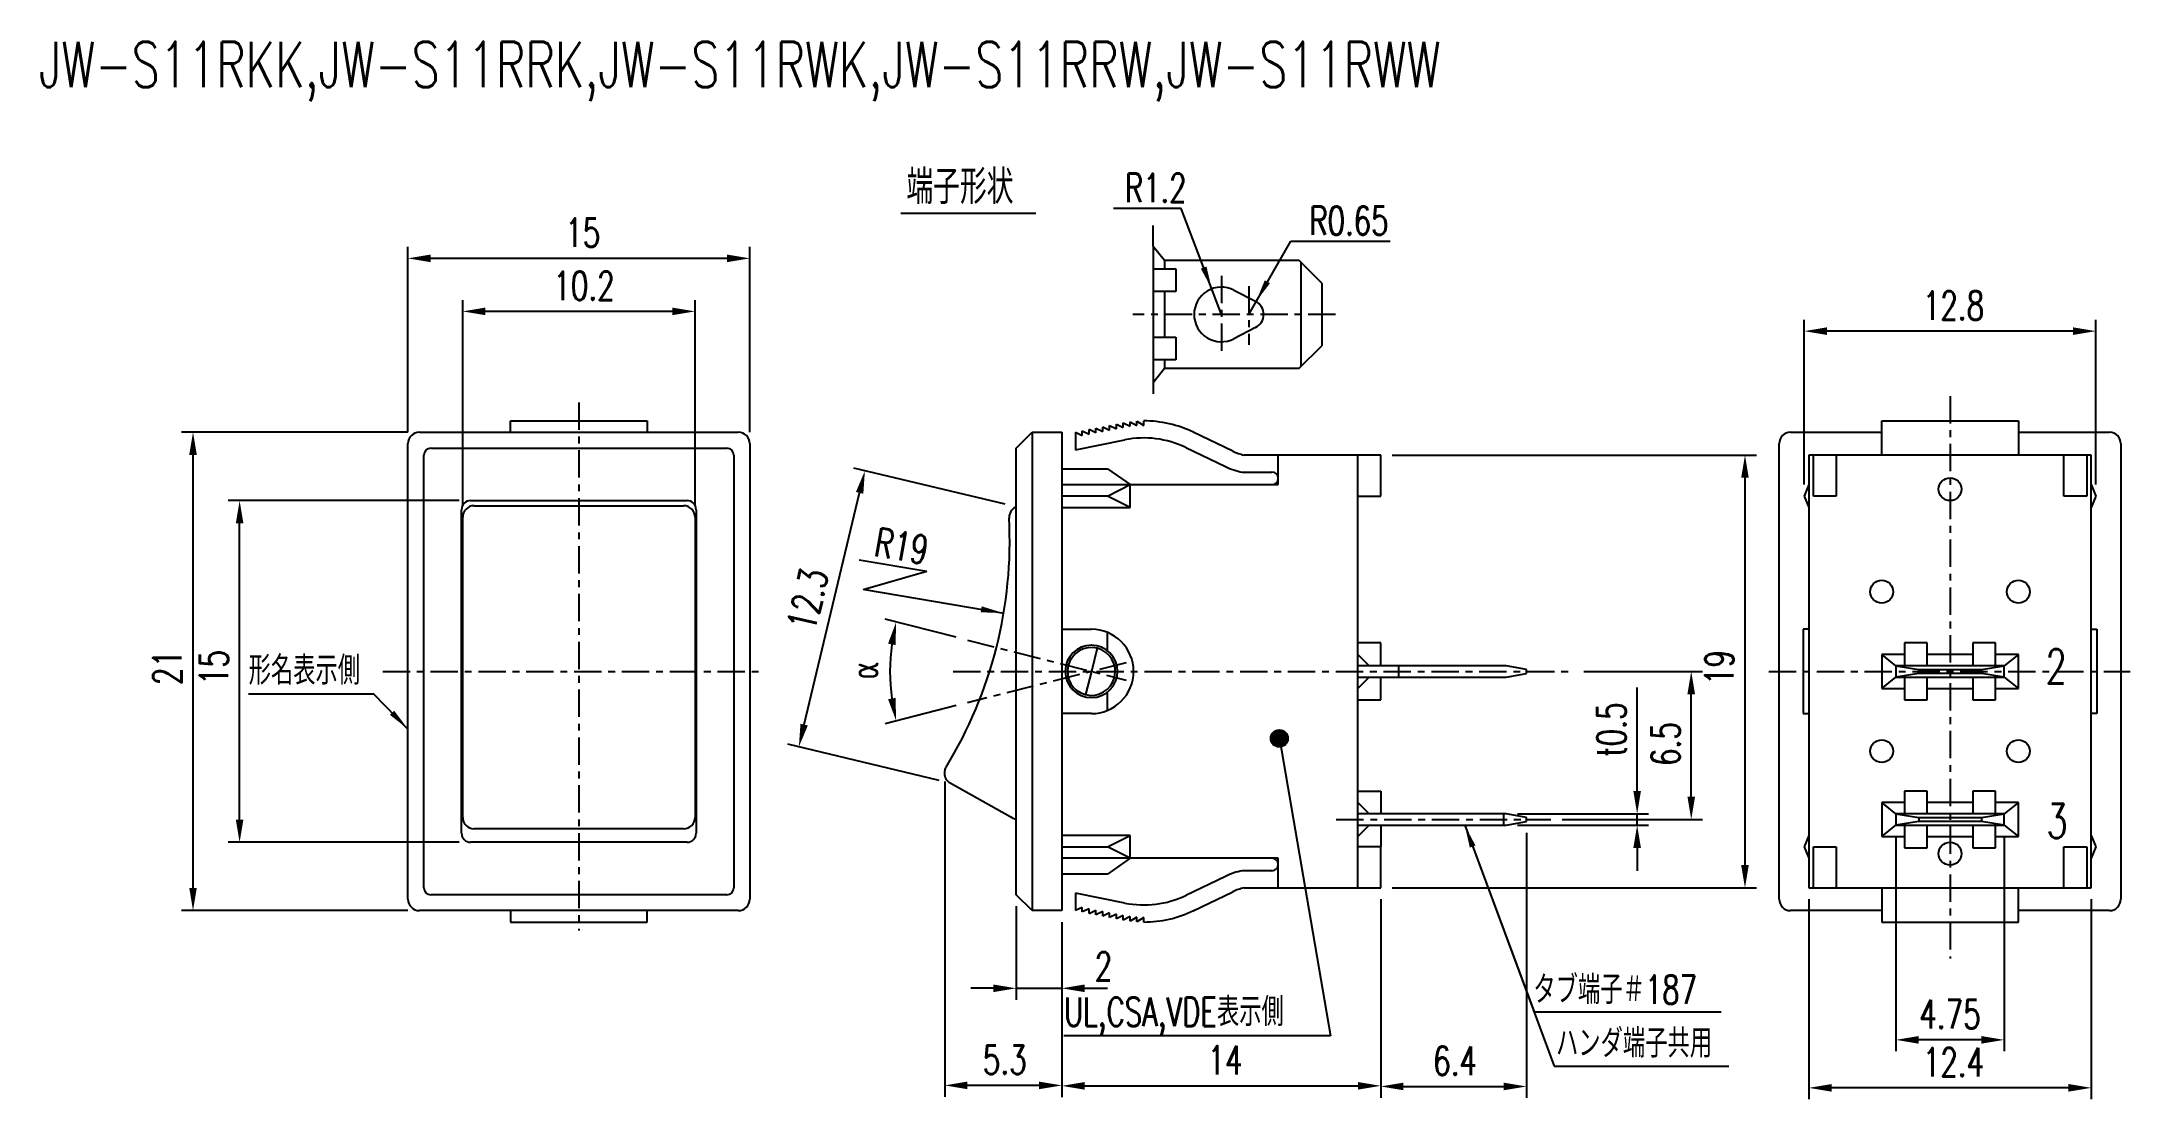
# Model space of a CAD drawing. Extents: x 5.1 to 96.8, y 48.6 to 95.
import ezdxf

# ---------------------------------------------------------------- set-up
doc = ezdxf.new("R2010")
doc.units = 0
doc.header["$LTSCALE"] = 0.2
doc.linetypes.add('CENTERX4', pattern=[10.5, 6, -1.5, 1.5, -1.5])
doc.layers.get('0').update_dxf_attribs({"linetype": 'CONTINUOUS'})
doc.layers.get('DEFPOINTS').update_dxf_attribs({"linetype": 'CONTINUOUS'})
for name, color, linetype in [('CENTER', 2, 'CENTERX4'), ('DIM', 4, 'CONTINUOUS'), ('FILE', 7, 'CONTINUOUS'), ('GAIKEI', 7, 'CONTINUOUS')]:
    doc.layers.add(name, color=color, linetype=linetype)
doc.styles.get("Standard").update_dxf_attribs({"font": 'txt.shx', "width": 0.72, "bigfont": 'extfont.shx'})
doc.dimstyles.get("Standard").update_dxf_attribs({"dimtxt": 1.25, "dimasz": 1, "dimexe": 0.5, "dimexo": 0.5, "dimgap": 0.5, "dimtad": 3, "dimcen": 0.09, "dimclrd": 256, "dimclre": 256, "dimazin": 3, "dimtfac": 0.8, "dimtmove": 0, "dimatfit": 3})

# ---------------------------------------------------------------- blocks, each defined once
blk = doc.blocks.new('*U20')
at = {"layer": 'DIM', "linetype": 'CONTINUOUS'}
for points in [[(59.077444, 64.417393, 0.001526), (59.187278, 64.152228, 0.001526), (59.187278, 64.682558, 0.001526)], [(59.187278, 64.682558, 0.001526), (59.452444, 64.042393, 0.001526), (59.452444, 64.792393, 0.001526)], [(59.452444, 64.042393, 0.001526), (59.187278, 64.682558, 0.001526), (59.187278, 64.152228, 0.001526)], [(59.452444, 64.792393, 0.001526), (59.717609, 64.152228, 0.001526), (59.717609, 64.682558, 0.001526)], [(59.717609, 64.152228, 0.001526), (59.452444, 64.792393, 0.001526), (59.452444, 64.042393, 0.001526)], [(59.827444, 64.417393, 0.001526), (59.717609, 64.682558, 0.001526), (59.717609, 64.152228, 0.001526)]]:
    blk.add_solid(points, dxfattribs=at)
blk = doc.blocks.new('*D2')
at = {"linetype": 'BYBLOCK'}
for p, q in [((-7.5, 10.5), (-17.437384, 10.5)), ((-16.937384, -9.5), (-16.937384, 9.5)), ((-7.5, -10.5), (-17.437384, -10.5))]:
    blk.add_line(p, q, dxfattribs=at)
for points in [[(-17.104051, 9.5), (-16.770717, 9.5), (-16.937384, 10.5)], [(-17.104051, -9.5), (-16.770717, -9.5), (-16.937384, -10.5)]]:
    blk.add_solid(points, dxfattribs=at)
at = {"layer": 'DEFPOINTS', "color": 0, "linetype": 'BYBLOCK'}
for p in [(-16.937384, 10.5), (-7, 10.5), (-7, -10.5)]:
    blk.add_point(p, dxfattribs=at)
at = {"color": 0, "linetype": 'BYBLOCK', "width": 0.72}
blk.add_text('21', height=1.25, rotation=90, dxfattribs=at).set_placement((-17.437384, -0.6))
blk = doc.blocks.new('*D3')
at = {"linetype": 'BYBLOCK'}
for p, q in [((57.820598, -7.25), (57.820598, -16.674039)), ((62.570598, -7.25), (62.570598, -16.674039)), ((61.570598, -16.174039), (58.820598, -16.174039))]:
    blk.add_line(p, q, dxfattribs=at)
for points in [[(58.820598, -16.007373), (58.820598, -16.340706), (57.820598, -16.174039)], [(61.570598, -16.007373), (61.570598, -16.340706), (62.570598, -16.174039)]]:
    blk.add_solid(points, dxfattribs=at)
at = {"layer": 'DEFPOINTS', "color": 0, "linetype": 'BYBLOCK'}
for p in [(57.820598, -6.75), (62.570598, -6.75), (57.820598, -16.174039)]:
    blk.add_point(p, dxfattribs=at)
at = {"color": 0, "linetype": 'BYBLOCK', "width": 0.72}
blk.add_text('4.75', height=1.25, dxfattribs=at).set_placement((58.845598, -15.674039))
blk = doc.blocks.new('*D4')
at = {"linetype": 'BYBLOCK'}
for p, q in [((-5.25, 7.5), (-15.392237, 7.5)), ((-14.892237, -6.5), (-14.892237, 6.5)), ((-5.25, -7.5), (-15.392237, -7.5))]:
    blk.add_line(p, q, dxfattribs=at)
for points in [[(-15.058904, 6.5), (-14.72557, 6.5), (-14.892237, 7.5)], [(-15.058904, -6.5), (-14.72557, -6.5), (-14.892237, -7.5)]]:
    blk.add_solid(points, dxfattribs=at)
at = {"layer": 'DEFPOINTS', "color": 0, "linetype": 'BYBLOCK'}
for p in [(-14.892237, 7.5), (-4.75, 7.5), (-4.75, -7.5)]:
    blk.add_point(p, dxfattribs=at)
at = {"color": 0, "linetype": 'BYBLOCK', "width": 0.72}
blk.add_text('15', height=1.25, rotation=90, dxfattribs=at).set_placement((-15.392237, -0.6))
blk = doc.blocks.new('*D5')
at = {"linetype": 'BYBLOCK'}
for p, q in [((47.902843, 57.056551), (47.902843, 52.94595)), ((49.902843, 56.356551), (49.902843, 52.94595)), ((46.902843, 53.44595), (45.902843, 53.44595)), ((47.902843, 53.44595), (49.902843, 53.44595)), ((47.902843, 53.44595), (49.902843, 53.44595)), ((50.902843, 53.44595), (51.902843, 53.44595))]:
    blk.add_line(p, q, dxfattribs=at)
for points in [[(46.902843, 53.612617), (46.902843, 53.279284), (47.902843, 53.44595)], [(50.902843, 53.612617), (50.902843, 53.279284), (49.902843, 53.44595)]]:
    blk.add_solid(points, dxfattribs=at)
at = {"layer": 'DEFPOINTS', "color": 0, "linetype": 'BYBLOCK'}
for p in [(47.902843, 57.556551), (49.902843, 56.856551), (49.902843, 53.44595)]:
    blk.add_point(p, dxfattribs=at)
at = {"color": 0, "linetype": 'BYBLOCK', "width": 0.72}
blk.add_text('2', height=1.25, dxfattribs=at).set_placement((51.351591, 53.785109))
blk = doc.blocks.new('*D6')
at = {"linetype": 'BYBLOCK'}
for p, q in [((35.202072, -10), (35.202072, -18.692819)), ((21.202072, -11), (21.202072, -18.692819)), ((22.202072, -18.192819), (34.202072, -18.192819))]:
    blk.add_line(p, q, dxfattribs=at)
for points in [[(22.202072, -18.026153), (22.202072, -18.359486), (21.202072, -18.192819)], [(34.202072, -18.026153), (34.202072, -18.359486), (35.202072, -18.192819)]]:
    blk.add_solid(points, dxfattribs=at)
at = {"layer": 'DEFPOINTS', "color": 0, "linetype": 'BYBLOCK'}
for p in [(35.202072, -9.5), (21.202072, -10.5), (35.202072, -18.192819)]:
    blk.add_point(p, dxfattribs=at)
at = {"color": 0, "linetype": 'BYBLOCK', "width": 0.72}
blk.add_text('14', height=1.25, dxfattribs=at).set_placement((27.602072, -17.692819))
blk = doc.blocks.new('*D7')
at = {"linetype": 'BYBLOCK'}
for p, q in [((35.702072, 9.5), (51.692861, 9.5)), ((51.192861, 8.5), (51.192861, -8.5)), ((35.702072, -9.5), (51.692861, -9.5))]:
    blk.add_line(p, q, dxfattribs=at)
for points in [[(51.026194, 8.5), (51.359528, 8.5), (51.192861, 9.5)], [(51.026194, -8.5), (51.359528, -8.5), (51.192861, -9.5)]]:
    blk.add_solid(points, dxfattribs=at)
at = {"layer": 'DEFPOINTS', "color": 0, "linetype": 'BYBLOCK'}
for p in [(35.202072, 9.5), (35.202072, -9.5), (51.192861, -9.5)]:
    blk.add_point(p, dxfattribs=at)
at = {"color": 0, "linetype": 'BYBLOCK', "width": 0.72}
blk.add_text('19', height=1.25, rotation=90, dxfattribs=at).set_placement((50.692861, -0.6))
blk = doc.blocks.new('*D8')
at = {"linetype": 'BYBLOCK'}
for p, q in [((72.824503, 67.356551), (78.034217, 67.356551)), ((77.534217, 61.856551), (77.534217, 66.356551)), ((71.869355, 60.856551), (78.034217, 60.856551))]:
    blk.add_line(p, q, dxfattribs=at)
for points in [[(77.36755, 66.356551), (77.700883, 66.356551), (77.534217, 67.356551)], [(77.36755, 61.856551), (77.700883, 61.856551), (77.534217, 60.856551)]]:
    blk.add_solid(points, dxfattribs=at)
at = {"layer": 'DEFPOINTS', "color": 0, "linetype": 'BYBLOCK'}
for p in [(72.324503, 67.356551), (77.534217, 67.356551), (71.369355, 60.856551)]:
    blk.add_point(p, dxfattribs=at)
at = {"color": 0, "linetype": 'BYBLOCK', "width": 0.72}
blk.add_text('6.5', height=1.25, rotation=90, dxfattribs=at).set_placement((77.034217, 63.206551))
blk = doc.blocks.new('*D9')
at = {"linetype": 'BYBLOCK'}
for p, q in [((53.795598, 8.2), (53.795598, 15.439453)), ((65.595598, 14.939453), (54.795598, 14.939453)), ((66.595598, 8.2), (66.595598, 15.439453))]:
    blk.add_line(p, q, dxfattribs=at)
for points in [[(54.795598, 15.10612), (54.795598, 14.772787), (53.795598, 14.939453)], [(65.595598, 15.10612), (65.595598, 14.772787), (66.595598, 14.939453)]]:
    blk.add_solid(points, dxfattribs=at)
at = {"layer": 'DEFPOINTS', "color": 0, "linetype": 'BYBLOCK'}
for p in [(53.795598, 14.939453), (53.795598, 7.7), (66.595598, 7.7)]:
    blk.add_point(p, dxfattribs=at)
at = {"color": 0, "linetype": 'BYBLOCK', "width": 0.72}
blk.add_text('12.8', height=1.25, dxfattribs=at).set_placement((58.995598, 15.439453))
blk = doc.blocks.new('*D10')
at = {"linetype": 'BYBLOCK'}
for p, q in [((53.995598, -10), (53.995598, -18.780498)), ((66.395598, -10), (66.395598, -18.780498)), ((65.395598, -18.280498), (54.995598, -18.280498))]:
    blk.add_line(p, q, dxfattribs=at)
for points in [[(54.995598, -18.113831), (54.995598, -18.447165), (53.995598, -18.280498)], [(65.395598, -18.113831), (65.395598, -18.447165), (66.395598, -18.280498)]]:
    blk.add_solid(points, dxfattribs=at)
at = {"layer": 'DEFPOINTS', "color": 0, "linetype": 'BYBLOCK'}
for p in [(53.995598, -9.5), (66.395598, -9.5), (53.995598, -18.280498)]:
    blk.add_point(p, dxfattribs=at)
at = {"color": 0, "linetype": 'BYBLOCK', "width": 0.72}
blk.add_text('12.4', height=1.25, dxfattribs=at).set_placement((58.995598, -17.780498))
blk = doc.blocks.new('*D11')
at = {"linetype": 'BYBLOCK'}
for p, q in [((75.159177, 62.106551), (75.159177, 66.656551)), ((69.902843, 61.106551), (75.659177, 61.106551)), ((69.902843, 60.606551), (75.659177, 60.606551)), ((75.159177, 60.606551), (75.159177, 61.106551)), ((75.159177, 59.606551), (75.159177, 58.606551))]:
    blk.add_line(p, q, dxfattribs=at)
for points in [[(74.99251, 62.106551), (75.325843, 62.106551), (75.159177, 61.106551)], [(74.99251, 59.606551), (75.325843, 59.606551), (75.159177, 60.606551)]]:
    blk.add_solid(points, dxfattribs=at)
at = {"layer": 'DEFPOINTS', "color": 0, "linetype": 'BYBLOCK'}
for p in [(69.402843, 61.106551), (69.402843, 60.606551), (75.159177, 61.106551)]:
    blk.add_point(p, dxfattribs=at)
at = {"color": 0, "linetype": 'BYBLOCK', "width": 0.72}
blk.add_text('t0.5', height=1.25, rotation=90, dxfattribs=at).set_placement((74.659177, 63.606551))
blk = doc.blocks.new('*D12')
at = {"linetype": 'BYBLOCK'}
for p, q in [((-5.1, 7.275301), (-5.1, 16.305928)), ((4.1, 15.805928), (-4.1, 15.805928)), ((5.1, 7.275301), (5.1, 16.305928))]:
    blk.add_line(p, q, dxfattribs=at)
for points in [[(-4.1, 15.972595), (-4.1, 15.639261), (-5.1, 15.805928)], [(4.1, 15.972595), (4.1, 15.639261), (5.1, 15.805928)]]:
    blk.add_solid(points, dxfattribs=at)
at = {"layer": 'DEFPOINTS', "color": 0, "linetype": 'BYBLOCK'}
for p in [(-5.1, 15.805928), (-5.1, 6.775301), (5.1, 6.775301)]:
    blk.add_point(p, dxfattribs=at)
at = {"color": 0, "linetype": 'BYBLOCK', "width": 0.72}
blk.add_text('10.2', height=1.25, dxfattribs=at).set_placement((-1.125, 16.305928))
blk = doc.blocks.new('*D13')
at = {"linetype": 'BYBLOCK'}
for p, q in [((47.416565, 74.694988), (40.773099, 76.284376)), ((38.592573, 65.021097), (41.026701, 75.195484)), ((44.517088, 62.575492), (37.873621, 64.16488))]:
    blk.add_line(p, q, dxfattribs=at)
for points in [[(40.864609, 75.234263), (41.188794, 75.156705), (41.259376, 76.168039)], [(38.43048, 65.059876), (38.754665, 64.982318), (38.359898, 64.048543)]]:
    blk.add_solid(points, dxfattribs=at)
at = {"layer": 'DEFPOINTS', "color": 0, "linetype": 'BYBLOCK'}
for p in [(41.259376, 76.168039), (47.902843, 74.57865), (45.003365, 62.459155)]:
    blk.add_point(p, dxfattribs=at)
at = {"color": 0, "linetype": 'BYBLOCK', "width": 0.72}
blk.add_text('12.3', height=1.25, rotation=76.545405, dxfattribs=at).set_placement((39.04415, 69.057562))
blk = doc.blocks.new('*D14')
at = {"linetype": 'BYBLOCK'}
for p, q in [((44.762661, 62.518307), (44.762661, 48.683494)), ((49.902843, 56.356551), (49.902843, 48.683494)), ((48.902843, 49.183494), (45.762661, 49.183494))]:
    blk.add_line(p, q, dxfattribs=at)
for points in [[(45.762661, 49.350161), (45.762661, 49.016827), (44.762661, 49.183494)], [(48.902843, 49.350161), (48.902843, 49.016827), (49.902843, 49.183494)]]:
    blk.add_solid(points, dxfattribs=at)
at = {"layer": 'DEFPOINTS', "color": 0, "linetype": 'BYBLOCK'}
for p in [(44.762661, 63.018307), (49.902843, 56.856551), (44.762661, 49.183494)]:
    blk.add_point(p, dxfattribs=at)
at = {"color": 0, "linetype": 'BYBLOCK', "width": 0.72}
blk.add_text('5.3', height=1.25, dxfattribs=at).set_placement((46.432752, 49.683494))
blk = doc.blocks.new('*D15')
at = {"linetype": 'BYBLOCK'}
for p, q in [((41.602072, -7.091306), (41.602072, -18.719929)), ((35.202072, -10), (35.202072, -18.719929)), ((36.202072, -18.219929), (40.602072, -18.219929))]:
    blk.add_line(p, q, dxfattribs=at)
for points in [[(36.202072, -18.053262), (36.202072, -18.386596), (35.202072, -18.219929)], [(40.602072, -18.053262), (40.602072, -18.386596), (41.602072, -18.219929)]]:
    blk.add_solid(points, dxfattribs=at)
at = {"layer": 'DEFPOINTS', "color": 0, "linetype": 'BYBLOCK'}
for p in [(41.602072, -6.591306), (35.202072, -9.5), (41.602072, -18.219929)]:
    blk.add_point(p, dxfattribs=at)
at = {"color": 0, "linetype": 'BYBLOCK', "width": 0.72}
blk.add_text('6.4', height=1.25, dxfattribs=at).set_placement((37.502072, -17.719929))
blk = doc.blocks.new('*D16')
at = {"linetype": 'BYBLOCK'}
for p, q in [((-7.5, 10.5), (-7.5, 18.634751)), ((7.5, 10.5), (7.5, 18.634751)), ((6.5, 18.134751), (-6.5, 18.134751))]:
    blk.add_line(p, q, dxfattribs=at)
for points in [[(-6.5, 18.301418), (-6.5, 17.968084), (-7.5, 18.134751)], [(6.5, 18.301418), (6.5, 17.968084), (7.5, 18.134751)]]:
    blk.add_solid(points, dxfattribs=at)
at = {"layer": 'DEFPOINTS', "color": 0, "linetype": 'BYBLOCK'}
for p in [(-7.5, 18.134751), (-7.5, 10), (7.5, 10)]:
    blk.add_point(p, dxfattribs=at)
at = {"color": 0, "linetype": 'BYBLOCK', "width": 0.72}
blk.add_text('15', height=1.25, dxfattribs=at).set_placement((-0.6, 18.634751))

msp = doc.modelspace()

# ---------------------------------------------------------------- linework, layer by layer
at = {"layer": 'CENTER'}
for p, q in [((56.910625, 84.726838, 0.001526), (56.910625, 81.306797, 0.001526)), ((58.110625, 84.276462, 0.001526), (58.110625, 81.700876, 0.001526)), ((61.923693, 83.030536, 0.001526), (53.014697, 83.030536, 0.001526)), ((28.700771, 79.163548, 0.001526), (28.700771, 55.989782, 0.001526)), ((88.896369, 79.446964, 0.001526), (88.896369, 54.750554, 0.001526)), ((45.756967, 68.735488, 0.001526), (52.721028, 66.972135, 0.001526)), ((20.093279, 67.356551, 0.001526), (36.860646, 67.356551, 0.001526)), ((45.129397, 67.356551, 0.001526), (72.324503, 67.356551, 0.001526)), ((52.721028, 67.740967, 0.001526), (45.756967, 65.977614, 0.001526)), ((80.947824, 67.356551, 0.001526), (96.806369, 67.356551, 0.001526)), ((61.950837, 60.856551, 0.001526), (71.369355, 60.856551, 0.001526))]:
    msp.add_line(p, q, dxfattribs=at)
at = {"layer": 'DIM', "linetype": 'CONTINUOUS'}
for p, q in [((42.83215, 87.481758, 0.001526), (48.761191, 87.481758, 0.001526)), ((55.146638, 87.679458, 0.001526), (52.166409, 87.679458, 0.001526)), ((56.910625, 83.030536, 0.001526), (55.146638, 87.679458, 0.001526)), ((58.110625, 83.030536, 0.001526), (59.956869, 86.242165, 0.001526)), ((59.956869, 86.242165, 0.001526), (64.318871, 86.242165, 0.001526)), ((41.005742, 72.253971, 0.001526), (43.971765, 71.753778, 0.001526)), ((41.188151, 70.955559, 0.001526), (43.971765, 71.753778, 0.001526)), ((41.234708, 70.9488, 0.001526), (47.35139, 69.917806, 0.001526)), ((19.700771, 66.356551, 0.001526), (14.204479, 66.356551, 0.001526)), ((21.200771, 64.826907, 0.001526), (19.700771, 66.356551, 0.001526)), ((59.452444, 64.417393, 0.001526), (61.700771, 51.356551, 0.001526)), ((67.590737, 60.606551, 0.001526), (71.523173, 50.03347, 0.001526)), ((67.590737, 60.606551, 0.001526), (70.638189, 52.412913, 0.001526)), ((70.638189, 52.412913, 0.001526), (78.849604, 52.412913, 0.001526)), ((61.700771, 51.356551, 0.001526), (49.997154, 51.356551, 0.001526)), ((71.523173, 50.03347, 0.001526), (79.189045, 50.03347, 0.001526))]:
    msp.add_line(p, q, dxfattribs=at)
at = {"layer": 'DIM'}
for p, q in [((45.272264, 68.858219, 0.001526), (42.145446, 69.649953, 0.001526)), ((45.272264, 65.854884, 0.001526), (42.145446, 65.063149, 0.001526))]:
    msp.add_line(p, q, dxfattribs=at)
msp.add_circle((59.452444, 64.417393, 0.001526), 0.375, dxfattribs=at)
msp.add_arc((51.202843, 67.356551, 0.001526), 8.84324, 172.27342, 187.72658, dxfattribs=at)
for points in [[(56.007063, 85.040737, 0.001526), (56.253242, 85.134147, 0.001526), (56.484912, 84.152485, 0.001526)], [(58.813278, 84.52871, 0.001526), (59.041365, 84.397592, 0.001526), (58.429349, 83.596905, 0.001526)], [(46.343418, 69.954194, 0.001526), (46.387181, 70.213837, 0.001526), (47.35139, 69.917806, 0.001526)], [(42.276269, 68.577198, 0.001526), (42.603513, 68.513779, 0.001526), (42.630149, 69.527223, 0.001526)], [(42.603513, 66.199324, 0.001526), (42.276269, 66.135904, 0.001526), (42.630149, 65.18588, 0.001526)], [(20.406618, 65.448722, 0.001526), (20.594615, 65.633076, 0.001526), (21.200771, 64.826907, 0.001526)], [(68.06273, 59.715173, 0.001526), (67.815942, 59.623385, 0.001526), (67.590737, 60.606551, 0.001526)], [(68.06273, 59.715173, 0.001526), (67.815942, 59.623385, 0.001526), (67.590737, 60.606551, 0.001526)]]:
    msp.add_solid(points, dxfattribs=at)
at = {"layer": 'GAIKEI', "linetype": 'CONTINUOUS'}
for p, q in [((53.910625, 86.030536, 0.001526), (53.910625, 86.932345, 0.001526)), ((53.910625, 86.030536, 0.001526), (53.910625, 80.030536, 0.001526)), ((53.910625, 86.030536, 0.001526), (54.410625, 85.405536, 0.001526)), ((54.410625, 85.405536, 0.001526), (54.410625, 85.030536, 0.001526)), ((54.410625, 85.405536, 0.001526), (60.310625, 85.405536, 0.001526)), ((61.310625, 84.405536, 0.001526), (60.310625, 85.405536, 0.001526)), ((60.410625, 83.030536, 0.001526), (60.410625, 85.305536, 0.001526)), ((53.910625, 85.030536, 0.001526), (54.910625, 85.030536, 0.001526)), ((54.910625, 85.030536, 0.001526), (54.910625, 84.030536, 0.001526)), ((61.310625, 84.405536, 0.001526), (61.310625, 83.030536, 0.001526)), ((54.910625, 84.030536, 0.001526), (53.910625, 84.030536, 0.001526)), ((54.410625, 84.030536, 0.001526), (54.410625, 82.030536, 0.001526)), ((57.460625, 84.097073, 0.001526), (58.408541, 83.608243, 0.001526)), ((60.410625, 80.755536, 0.001526), (60.410625, 83.030536, 0.001526)), ((61.310625, 83.030536, 0.001526), (61.310625, 81.655536, 0.001526)), ((53.910625, 82.030536, 0.001526), (54.910625, 82.030536, 0.001526)), ((54.910625, 82.030536, 0.001526), (54.910625, 81.030536, 0.001526)), ((58.408541, 82.452829, 0.001526), (57.460625, 81.964, 0.001526)), ((60.310625, 80.655536, 0.001526), (61.310625, 81.655536, 0.001526)), ((54.910625, 81.030536, 0.001526), (53.910625, 81.030536, 0.001526)), ((54.410625, 81.030536, 0.001526), (54.410625, 80.655536, 0.001526)), ((54.410625, 80.655536, 0.001526), (53.910625, 80.030536, 0.001526)), ((53.910625, 80.030536, 0.001526), (53.910625, 79.547007, 0.001526)), ((60.310625, 80.655536, 0.001526), (54.410625, 80.655536, 0.001526)), ((25.700771, 78.356551, 0.001526), (31.700771, 78.356551, 0.001526)), ((25.700771, 77.856551, 0.001526), (25.700771, 78.356551, 0.001526)), ((31.700771, 78.356551, 0.001526), (31.700771, 77.856551, 0.001526)), ((51.102843, 77.772318, 0.001526), (51.102843, 77.97626, 0.001526)), ((51.402843, 77.832173, 0.001526), (51.102843, 77.97626, 0.001526)), ((51.402843, 77.832173, 0.001526), (51.402843, 78.036115, 0.001526)), ((51.402843, 78.036115, 0.001526), (51.702843, 77.892027, 0.001526)), ((51.702843, 77.892027, 0.001526), (51.702843, 78.095969, 0.001526)), ((51.702843, 78.095969, 0.001526), (52.002843, 77.951882, 0.001526)), ((52.002843, 77.951882, 0.001526), (52.002843, 78.155823, 0.001526)), ((52.002843, 78.155823, 0.001526), (52.302843, 78.011736, 0.001526)), ((52.302843, 78.011736, 0.001526), (52.302843, 78.215678, 0.001526)), ((52.302843, 78.215678, 0.001526), (52.602843, 78.071421, 0.001526)), ((52.602843, 78.071421, 0.001526), (52.602843, 78.274884, 0.001526)), ((52.602843, 78.274884, 0.001526), (52.902843, 78.118904, 0.001526)), ((52.902843, 78.118904, 0.001526), (52.902843, 78.320421, 0.001526)), ((52.902843, 78.320421, 0.001526), (53.202843, 78.147167, 0.001526)), ((53.202843, 78.147167, 0.001526), (53.202843, 78.347543, 0.001526)), ((53.202843, 78.347543, 0.001526), (53.502843, 78.156551, 0.001526)), ((53.502843, 78.156551, 0.001526), (53.502843, 78.356551, 0.001526)), ((85.896369, 78.356551, 0.001526), (91.896369, 78.356551, 0.001526)), ((85.896369, 76.856551, 0.001526), (85.896369, 78.356551, 0.001526)), ((91.896369, 78.356551, 0.001526), (91.896369, 76.856551, 0.001526)), ((21.200771, 67.356551, 0.001526), (21.200771, 77.356551, 0.001526)), ((21.700771, 77.856551, 0.001526), (28.700771, 77.856551, 0.001526)), ((22.200771, 77.156551, 0.001526), (28.700771, 77.156551, 0.001526)), ((28.700771, 77.856551, 0.001526), (35.700771, 77.856551, 0.001526)), ((28.700771, 77.156551, 0.001526), (35.200771, 77.156551, 0.001526)), ((36.200771, 77.356551, 0.001526), (36.200771, 67.356551, 0.001526)), ((47.902843, 77.156551, 0.001526), (48.602843, 77.856551, 0.001526)), ((47.902843, 67.356551, 0.001526), (47.902843, 77.156551, 0.001526)), ((48.602843, 77.856551, 0.001526), (49.902843, 77.856551, 0.001526)), ((48.602843, 77.856551, 0.001526), (48.602843, 56.856551, 0.001526)), ((49.902843, 77.856551, 0.001526), (49.902843, 75.556551, 0.001526)), ((50.502843, 77.856551, 0.001526), (50.502843, 77.09177, 0.001526)), ((50.502843, 77.856551, 0.001526), (50.802843, 77.712464, 0.001526)), ((50.502843, 77.09177, 0.001526), (52.671294, 77.524408, 0.001526)), ((50.802843, 77.712464, 0.001526), (50.802843, 77.916406, 0.001526)), ((50.802843, 77.916406, 0.001526), (51.102843, 77.772318, 0.001526)), ((55.342689, 77.187669, 0.001526), (57.082482, 76.352155, 0.001526)), ((57.407161, 77.028235, 0.001526), (55.667368, 77.863749, 0.001526)), ((81.396369, 57.356551, 0.001526), (81.396369, 77.356551, 0.001526)), ((81.896369, 77.856551, 0.001526), (85.896369, 77.856551, 0.001526)), ((91.896369, 77.856551, 0.001526), (95.896369, 77.856551, 0.001526)), ((96.396369, 77.356551, 0.001526), (96.396369, 57.356551, 0.001526)), ((21.900771, 67.356551, 0.001526), (21.900771, 76.856551, 0.001526)), ((35.500771, 76.856551, 0.001526), (35.500771, 67.356551, 0.001526)), ((49.902843, 76.256551, 0.001526), (51.902843, 76.256551, 0.001526)), ((51.902843, 76.256551, 0.001526), (52.902843, 75.556551, 0.001526)), ((57.826207, 76.106551, 0.001526), (59.127843, 76.106551, 0.001526)), ((59.402843, 76.856551, 0.001526), (57.902843, 76.856551, 0.001526)), ((62.902843, 76.856551, 0.001526), (59.402843, 76.856551, 0.001526)), ((59.402843, 75.556551, 0.001526), (59.402843, 76.856551, 0.001526)), ((62.902843, 67.356551, 0.001526), (62.902843, 76.856551, 0.001526)), ((63.902843, 76.856551, 0.001526), (62.902843, 76.856551, 0.001526)), ((63.902843, 75.056551, 0.001526), (63.902843, 76.856551, 0.001526)), ((88.896369, 76.856551, 0.001526), (82.696369, 76.856551, 0.001526)), ((82.696369, 76.856551, 0.001526), (82.696369, 57.856551, 0.001526)), ((82.896369, 75.056551, 0.001526), (82.896369, 76.856551, 0.001526)), ((83.896369, 76.856551, 0.001526), (83.896369, 75.056551, 0.001526)), ((95.096369, 76.856551, 0.001526), (88.896369, 76.856551, 0.001526)), ((93.896369, 75.056551, 0.001526), (93.896369, 76.856551, 0.001526)), ((94.896369, 76.856551, 0.001526), (94.896369, 75.056551, 0.001526)), ((95.096369, 57.856551, 0.001526), (95.096369, 76.856551, 0.001526)), ((49.902843, 75.556551, 0.001526), (59.127843, 75.556551, 0.001526)), ((49.902843, 75.556551, 0.001526), (49.902843, 67.356551, 0.001526)), ((51.902843, 75.056551, 0.001526), (52.902843, 75.556551, 0.001526)), ((52.902843, 74.556551, 0.001526), (52.902843, 75.556551, 0.001526)), ((59.127843, 75.556551, 0.001526), (59.402843, 75.556551, 0.001526)), ((82.696369, 75.556551, 0.001526), (82.496369, 75.056551, 0.001526)), ((95.096369, 75.556551, 0.001526), (95.296369, 75.056551, 0.001526)), ((23.550771, 67.356551, 0.001526), (23.550771, 74.456551, 0.001526)), ((23.950771, 74.856551, 0.001526), (28.700771, 74.856551, 0.001526)), ((24.100771, 74.631852, 0.001526), (28.700771, 74.631852, 0.001526)), ((28.700771, 74.856551, 0.001526), (33.450771, 74.856551, 0.001526)), ((28.700771, 74.631852, 0.001526), (33.300771, 74.631852, 0.001526)), ((33.850771, 74.456551, 0.001526), (33.850771, 67.356551, 0.001526)), ((51.902843, 75.056551, 0.001526), (49.902843, 75.056551, 0.001526)), ((49.902843, 74.556551, 0.001526), (52.902843, 74.556551, 0.001526)), ((52.902843, 74.556551, 0.001526), (51.902843, 75.056551, 0.001526)), ((62.902843, 75.056551, 0.001526), (63.902843, 75.056551, 0.001526)), ((82.496369, 75.056551, 0.001526), (82.696369, 74.556551, 0.001526)), ((83.896369, 75.056551, 0.001526), (82.896369, 75.056551, 0.001526)), ((94.896369, 75.056551, 0.001526), (93.896369, 75.056551, 0.001526)), ((95.296369, 75.056551, 0.001526), (95.096369, 74.556551, 0.001526)), ((23.600771, 67.356551, 0.001526), (23.600771, 74.131852, 0.001526)), ((33.800771, 74.131852, 0.001526), (33.800771, 67.356551, 0.001526)), ((49.902843, 69.206551, 0.001526), (51.202843, 69.206551, 0.001526)), ((51.902843, 68.268966, 0.001526), (51.902843, 69.069006, 0.001526)), ((82.446369, 69.206551, 0.001526), (82.446369, 65.506551, 0.001526)), ((82.696369, 69.206551, 0.001526), (82.446369, 69.206551, 0.001526)), ((95.096369, 69.206551, 0.001526), (95.346369, 69.206551, 0.001526)), ((95.346369, 69.206551, 0.001526), (95.346369, 65.506551, 0.001526)), ((51.460577, 68.374428, 0.001526), (51.202843, 67.356551, 0.001526)), ((63.902843, 68.606551, 0.001526), (62.902843, 68.606551, 0.001526)), ((62.902843, 68.106551, 0.001526), (63.402843, 67.606551, 0.001526)), ((63.902843, 67.606551, 0.001526), (63.902843, 68.606551, 0.001526)), ((85.896369, 68.106551, 0.001526), (85.896369, 67.356551, 0.001526)), ((86.896369, 68.106551, 0.001526), (85.896369, 68.106551, 0.001526)), ((86.521369, 67.606551, 0.001526), (85.896369, 68.106551, 0.001526)), ((86.896369, 68.606551, 0.001526), (86.896369, 67.606551, 0.001526)), ((87.896369, 68.606551, 0.001526), (86.896369, 68.606551, 0.001526)), ((87.896369, 67.606551, 0.001526), (87.896369, 68.606551, 0.001526)), ((88.896369, 68.106551, 0.001526), (87.896369, 68.106551, 0.001526)), ((89.896369, 68.106551, 0.001526), (88.896369, 68.106551, 0.001526)), ((90.896369, 68.606551, 0.001526), (89.896369, 68.606551, 0.001526)), ((89.896369, 68.606551, 0.001526), (89.896369, 67.606551, 0.001526)), ((90.896369, 67.606551, 0.001526), (90.896369, 68.606551, 0.001526)), ((91.896369, 68.106551, 0.001526), (90.896369, 68.106551, 0.001526)), ((91.896369, 68.106551, 0.001526), (91.271369, 67.606551, 0.001526)), ((91.896369, 67.356551, 0.001526), (91.896369, 68.106551, 0.001526)), ((21.200771, 57.356551, 0.001526), (21.200771, 67.356551, 0.001526)), ((21.900771, 57.856551, 0.001526), (21.900771, 67.356551, 0.001526)), ((23.550771, 60.256551, 0.001526), (23.550771, 67.356551, 0.001526)), ((23.600771, 60.951105, 0.001526), (23.600771, 67.356551, 0.001526)), ((33.800771, 67.356551, 0.001526), (33.800771, 60.951105, 0.001526)), ((33.850771, 67.356551, 0.001526), (33.850771, 60.256551, 0.001526)), ((35.500771, 67.356551, 0.001526), (35.500771, 57.856551, 0.001526)), ((36.200771, 67.356551, 0.001526), (36.200771, 57.356551, 0.001526)), ((47.902843, 57.556551, 0.001526), (47.902843, 67.356551, 0.001526)), ((49.902843, 67.356551, 0.001526), (49.902843, 59.156551, 0.001526)), ((51.202843, 67.356551, 0.001526), (50.945108, 66.338675, 0.001526)), ((69.402843, 67.606551, 0.001526), (62.902843, 67.606551, 0.001526)), ((62.902843, 57.856551, 0.001526), (62.902843, 67.356551, 0.001526)), ((63.402843, 67.106551, 0.001526), (62.902843, 66.606551, 0.001526)), ((62.902843, 67.106551, 0.001526), (69.402843, 67.106551, 0.001526)), ((63.902843, 66.106551, 0.001526), (63.902843, 67.106551, 0.001526)), ((64.702843, 67.106551, 0.001526), (64.702843, 67.606551, 0.001526)), ((70.302843, 67.447857, 0.001526), (69.402843, 67.606551, 0.001526)), ((69.402843, 67.106551, 0.001526), (70.302843, 67.265246, 0.001526)), ((70.302843, 67.265246, 0.001526), (70.302843, 67.447857, 0.001526)), ((85.896369, 67.356551, 0.001526), (85.896369, 66.606551, 0.001526)), ((85.896369, 66.606551, 0.001526), (86.521369, 67.106551, 0.001526)), ((86.521369, 67.606551, 0.001526), (87.521369, 67.447857, 0.001526)), ((86.521369, 67.606551, 0.001526), (86.521369, 67.356551, 0.001526)), ((88.896369, 67.606551, 0.001526), (86.521369, 67.606551, 0.001526)), ((86.521369, 67.356551, 0.001526), (86.521369, 67.106551, 0.001526)), ((87.521369, 67.265246, 0.001526), (86.521369, 67.106551, 0.001526)), ((86.521369, 67.106551, 0.001526), (88.896369, 67.106551, 0.001526)), ((86.896369, 67.106551, 0.001526), (86.896369, 66.106551, 0.001526)), ((87.521369, 67.447857, 0.001526), (87.521369, 67.265246, 0.001526)), ((87.521369, 67.447857, 0.001526), (90.271369, 67.447857, 0.001526)), ((90.271369, 67.265246, 0.001526), (87.521369, 67.265246, 0.001526)), ((87.896369, 66.106551, 0.001526), (87.896369, 67.106551, 0.001526)), ((91.271369, 67.606551, 0.001526), (88.896369, 67.606551, 0.001526)), ((88.896369, 67.106551, 0.001526), (91.271369, 67.106551, 0.001526)), ((89.896369, 67.106551, 0.001526), (89.896369, 66.106551, 0.001526)), ((90.271369, 67.447857, 0.001526), (91.271369, 67.606551, 0.001526)), ((90.271369, 67.447857, 0.001526), (90.271369, 67.265246, 0.001526)), ((91.271369, 67.106551, 0.001526), (90.271369, 67.265246, 0.001526)), ((90.896369, 66.106551, 0.001526), (90.896369, 67.106551, 0.001526)), ((91.271369, 67.356551, 0.001526), (91.271369, 67.606551, 0.001526)), ((91.271369, 67.106551, 0.001526), (91.271369, 67.356551, 0.001526)), ((91.271369, 67.106551, 0.001526), (91.896369, 66.606551, 0.001526)), ((91.896369, 66.606551, 0.001526), (91.896369, 67.356551, 0.001526)), ((51.902843, 65.644097, 0.001526), (51.902843, 66.444137, 0.001526)), ((62.902843, 66.106551, 0.001526), (63.902843, 66.106551, 0.001526)), ((85.896369, 66.606551, 0.001526), (86.896369, 66.606551, 0.001526)), ((86.896369, 66.106551, 0.001526), (87.896369, 66.106551, 0.001526)), ((87.896369, 66.606551, 0.001526), (88.896369, 66.606551, 0.001526)), ((88.896369, 66.606551, 0.001526), (89.896369, 66.606551, 0.001526)), ((89.896369, 66.106551, 0.001526), (90.896369, 66.106551, 0.001526)), ((90.896369, 66.606551, 0.001526), (91.896369, 66.606551, 0.001526)), ((51.202843, 65.506551, 0.001526), (49.902843, 65.506551, 0.001526)), ((82.446369, 65.506551, 0.001526), (82.696369, 65.506551, 0.001526)), ((95.346369, 65.506551, 0.001526), (95.096369, 65.506551, 0.001526)), ((45.003365, 62.459155, 0.001526), (47.640457, 60.984785, 0.001526)), ((62.902843, 62.106551, 0.001526), (63.902843, 62.106551, 0.001526)), ((62.902843, 61.606551, 0.001526), (63.402843, 61.106551, 0.001526)), ((63.902843, 62.106551, 0.001526), (63.902843, 61.106551, 0.001526)), ((85.896369, 61.606551, 0.001526), (85.896369, 60.856551, 0.001526)), ((86.896369, 61.606551, 0.001526), (85.896369, 61.606551, 0.001526)), ((86.521369, 61.106551, 0.001526), (85.896369, 61.606551, 0.001526)), ((86.896369, 62.106551, 0.001526), (86.896369, 61.106551, 0.001526)), ((87.896369, 62.106551, 0.001526), (86.896369, 62.106551, 0.001526)), ((87.896369, 61.106551, 0.001526), (87.896369, 62.106551, 0.001526)), ((88.896369, 61.606551, 0.001526), (87.896369, 61.606551, 0.001526)), ((89.896369, 61.606551, 0.001526), (88.896369, 61.606551, 0.001526)), ((90.896369, 62.106551, 0.001526), (89.896369, 62.106551, 0.001526)), ((89.896369, 62.106551, 0.001526), (89.896369, 61.106551, 0.001526)), ((90.896369, 61.106551, 0.001526), (90.896369, 62.106551, 0.001526)), ((91.896369, 61.606551, 0.001526), (90.896369, 61.606551, 0.001526)), ((91.896369, 61.606551, 0.001526), (91.271369, 61.106551, 0.001526)), ((91.896369, 60.856551, 0.001526), (91.896369, 61.606551, 0.001526)), ((69.402843, 61.106551, 0.001526), (62.902843, 61.106551, 0.001526)), ((63.402843, 60.606551, 0.001526), (62.902843, 60.106551, 0.001526)), ((62.902843, 60.606551, 0.001526), (69.402843, 60.606551, 0.001526)), ((63.902843, 60.606551, 0.001526), (63.902843, 59.656551, 0.001526)), ((69.302843, 60.606551, 0.001526), (69.302843, 61.106551, 0.001526)), ((70.302843, 60.947857, 0.001526), (69.402843, 61.106551, 0.001526)), ((69.402843, 60.606551, 0.001526), (70.302843, 60.765246, 0.001526)), ((70.302843, 60.765246, 0.001526), (70.302843, 60.947857, 0.001526)), ((85.896369, 60.856551, 0.001526), (85.896369, 60.106551, 0.001526)), ((85.896369, 60.106551, 0.001526), (86.521369, 60.606551, 0.001526)), ((86.521369, 61.106551, 0.001526), (87.521369, 60.947857, 0.001526)), ((86.521369, 61.106551, 0.001526), (86.521369, 60.856551, 0.001526)), ((88.896369, 61.106551, 0.001526), (86.521369, 61.106551, 0.001526)), ((86.521369, 60.856551, 0.001526), (86.521369, 60.606551, 0.001526)), ((87.521369, 60.765246, 0.001526), (86.521369, 60.606551, 0.001526)), ((86.521369, 60.606551, 0.001526), (88.896369, 60.606551, 0.001526)), ((86.896369, 60.606551, 0.001526), (86.896369, 59.606551, 0.001526)), ((87.521369, 60.947857, 0.001526), (87.521369, 60.765246, 0.001526)), ((87.521369, 60.947857, 0.001526), (90.271369, 60.947857, 0.001526)), ((90.271369, 60.765246, 0.001526), (87.521369, 60.765246, 0.001526)), ((87.896369, 59.606551, 0.001526), (87.896369, 60.606551, 0.001526)), ((91.271369, 61.106551, 0.001526), (88.896369, 61.106551, 0.001526)), ((88.896369, 60.606551, 0.001526), (91.271369, 60.606551, 0.001526)), ((89.896369, 60.606551, 0.001526), (89.896369, 59.606551, 0.001526)), ((90.271369, 60.947857, 0.001526), (91.271369, 61.106551, 0.001526)), ((90.271369, 60.947857, 0.001526), (90.271369, 60.765246, 0.001526)), ((91.271369, 60.606551, 0.001526), (90.271369, 60.765246, 0.001526)), ((90.896369, 59.606551, 0.001526), (90.896369, 60.606551, 0.001526)), ((91.271369, 60.856551, 0.001526), (91.271369, 61.106551, 0.001526)), ((91.271369, 60.606551, 0.001526), (91.271369, 60.856551, 0.001526)), ((91.271369, 60.606551, 0.001526), (91.896369, 60.106551, 0.001526)), ((91.896369, 60.106551, 0.001526), (91.896369, 60.856551, 0.001526)), ((28.700771, 59.856551, 0.001526), (23.950771, 59.856551, 0.001526)), ((28.700771, 60.451105, 0.001526), (24.100771, 60.451105, 0.001526)), ((33.300771, 60.451105, 0.001526), (28.700771, 60.451105, 0.001526)), ((33.450771, 59.856551, 0.001526), (28.700771, 59.856551, 0.001526)), ((52.902843, 60.156551, 0.001526), (49.902843, 60.156551, 0.001526)), ((49.902843, 59.656551, 0.001526), (51.902843, 59.656551, 0.001526)), ((51.902843, 59.656551, 0.001526), (52.902843, 60.156551, 0.001526)), ((52.902843, 59.156551, 0.001526), (51.902843, 59.656551, 0.001526)), ((52.902843, 59.156551, 0.001526), (52.902843, 60.156551, 0.001526)), ((63.902843, 59.656551, 0.001526), (62.902843, 59.656551, 0.001526)), ((63.902843, 57.856551, 0.001526), (63.902843, 59.656551, 0.001526)), ((82.696369, 60.156551, 0.001526), (82.496369, 59.656551, 0.001526)), ((82.496369, 59.656551, 0.001526), (82.696369, 59.156551, 0.001526)), ((82.896369, 59.656551, 0.001526), (83.896369, 59.656551, 0.001526)), ((82.896369, 57.856551, 0.001526), (82.896369, 59.656551, 0.001526)), ((83.896369, 59.656551, 0.001526), (83.896369, 57.856551, 0.001526)), ((85.896369, 60.106551, 0.001526), (86.896369, 60.106551, 0.001526)), ((86.896369, 59.606551, 0.001526), (87.896369, 59.606551, 0.001526)), ((87.896369, 60.106551, 0.001526), (88.896369, 60.106551, 0.001526)), ((88.896369, 60.106551, 0.001526), (89.896369, 60.106551, 0.001526)), ((89.896369, 59.606551, 0.001526), (90.896369, 59.606551, 0.001526)), ((90.896369, 60.106551, 0.001526), (91.896369, 60.106551, 0.001526)), ((93.896369, 57.856551, 0.001526), (93.896369, 59.656551, 0.001526)), ((93.896369, 59.656551, 0.001526), (94.896369, 59.656551, 0.001526)), ((94.896369, 59.656551, 0.001526), (94.896369, 57.856551, 0.001526)), ((95.096369, 60.156551, 0.001526), (95.296369, 59.656551, 0.001526)), ((95.296369, 59.656551, 0.001526), (95.096369, 59.156551, 0.001526)), ((59.127843, 59.156551, 0.001526), (49.902843, 59.156551, 0.001526)), ((49.902843, 59.156551, 0.001526), (49.902843, 56.856551, 0.001526)), ((52.902843, 59.156551, 0.001526), (51.902843, 58.456551, 0.001526)), ((59.402843, 59.156551, 0.001526), (59.127843, 59.156551, 0.001526)), ((59.402843, 57.856551, 0.001526), (59.402843, 59.156551, 0.001526)), ((51.902843, 58.456551, 0.001526), (49.902843, 58.456551, 0.001526)), ((57.082482, 58.360947, 0.001526), (55.342689, 57.525433, 0.001526)), ((59.127843, 58.606551, 0.001526), (57.826207, 58.606551, 0.001526)), ((57.902843, 57.856551, 0.001526), (59.402843, 57.856551, 0.001526)), ((59.402843, 57.856551, 0.001526), (62.902843, 57.856551, 0.001526)), ((62.902843, 57.856551, 0.001526), (63.902843, 57.856551, 0.001526)), ((82.696369, 57.856551, 0.001526), (88.896369, 57.856551, 0.001526)), ((85.896369, 57.856551, 0.001526), (85.896369, 56.356551, 0.001526)), ((88.896369, 57.856551, 0.001526), (95.096369, 57.856551, 0.001526)), ((91.896369, 56.356551, 0.001526), (91.896369, 57.856551, 0.001526)), ((28.700771, 56.856551, 0.001526), (21.700771, 56.856551, 0.001526)), ((28.700771, 57.556551, 0.001526), (22.200771, 57.556551, 0.001526)), ((25.700771, 56.856551, 0.001526), (25.700771, 56.356551, 0.001526)), ((35.200771, 57.556551, 0.001526), (28.700771, 57.556551, 0.001526)), ((35.700771, 56.856551, 0.001526), (28.700771, 56.856551, 0.001526)), ((31.700771, 56.356551, 0.001526), (31.700771, 56.856551, 0.001526)), ((48.602843, 56.856551, 0.001526), (47.902843, 57.556551, 0.001526)), ((49.902843, 56.856551, 0.001526), (48.602843, 56.856551, 0.001526)), ((52.671294, 57.188695, 0.001526), (50.502843, 57.621333, 0.001526)), ((50.502843, 57.621333, 0.001526), (50.502843, 56.856551, 0.001526)), ((50.802843, 57.000639, 0.001526), (50.502843, 56.856551, 0.001526)), ((50.802843, 56.796697, 0.001526), (50.802843, 57.000639, 0.001526)), ((51.102843, 56.940784, 0.001526), (50.802843, 56.796697, 0.001526)), ((51.102843, 56.736842, 0.001526), (51.102843, 56.940784, 0.001526)), ((51.102843, 56.736842, 0.001526), (51.402843, 56.88093, 0.001526)), ((51.402843, 56.676988, 0.001526), (51.402843, 56.88093, 0.001526)), ((55.667368, 56.849354, 0.001526), (57.407161, 57.684868, 0.001526)), ((85.896369, 56.856551, 0.001526), (81.896369, 56.856551, 0.001526)), ((95.896369, 56.856551, 0.001526), (91.896369, 56.856551, 0.001526)), ((25.700771, 56.356551, 0.001526), (31.700771, 56.356551, 0.001526)), ((51.702843, 56.821075, 0.001526), (51.402843, 56.676988, 0.001526)), ((51.702843, 56.617134, 0.001526), (51.702843, 56.821075, 0.001526)), ((52.002843, 56.761221, 0.001526), (51.702843, 56.617134, 0.001526)), ((52.002843, 56.557279, 0.001526), (52.002843, 56.761221, 0.001526)), ((52.302843, 56.701367, 0.001526), (52.002843, 56.557279, 0.001526)), ((52.302843, 56.497425, 0.001526), (52.302843, 56.701367, 0.001526)), ((52.602843, 56.641681, 0.001526), (52.302843, 56.497425, 0.001526)), ((52.602843, 56.438218, 0.001526), (52.602843, 56.641681, 0.001526)), ((52.902843, 56.594199, 0.001526), (52.602843, 56.438218, 0.001526)), ((52.902843, 56.392682, 0.001526), (52.902843, 56.594199, 0.001526)), ((53.202843, 56.565935, 0.001526), (52.902843, 56.392682, 0.001526)), ((53.202843, 56.365559, 0.001526), (53.202843, 56.565935, 0.001526)), ((53.502843, 56.556551, 0.001526), (53.202843, 56.365559, 0.001526)), ((53.502843, 56.356551, 0.001526), (53.502843, 56.556551, 0.001526)), ((85.896369, 56.356551, 0.001526), (91.896369, 56.356551, 0.001526))]:
    msp.add_line(p, q, dxfattribs=at)
for centre in [(88.896369, 75.356551, 0.001526), (85.896369, 70.856551, 0.001526), (91.896369, 70.856551, 0.001526), (85.896369, 63.856551, 0.001526), (91.896369, 63.856551, 0.001526), (88.896369, 59.356551, 0.001526)]:
    msp.add_circle(centre, 0.5, dxfattribs=at)
for centre, radius, start, end in [((56.910625, 83.030536, 0.001526), 1.2, 62.720387, 180), ((58.110625, 83.030536, 0.001526), 0.65, 0, 62.720387), ((56.910625, 83.030536, 0.001526), 1.2, 180, 297.279613), ((58.110625, 83.030536, 0.001526), 0.65, 297.279613, 0), ((53.502843, 73.356551, 0.001526), 5, 64.158067, 90), ((21.700771, 77.356551, 0.001526), 0.5, 90, 180), ((22.200771, 76.856551, 0.001526), 0.3, 90, 180), ((35.200771, 76.856551, 0.001526), 0.3, 0, 90), ((35.700771, 77.356551, 0.001526), 0.5, 0, 90), ((53.502843, 73.356551, 0.001526), 4.25, 64.34793, 101.283196), ((58.402843, 79.101546, 0.001526), 2.3, 244.34793, 257.444142), ((81.896369, 77.356551, 0.001526), 0.5, 90, 180), ((95.896369, 77.356551, 0.001526), 0.5, 0, 90), ((58.402843, 79.101546, 0.001526), 3.05, 244.34793, 259.214545), ((59.127843, 75.831551, 0.001526), 0.275, 0, 90), ((59.127843, 75.831551, 0.001526), 0.275, 270, 0), ((23.950771, 74.456551, 0.001526), 0.4, 90, 180), ((24.100771, 74.131852, 0.001526), 0.5, 90, 180), ((33.300771, 74.131852, 0.001526), 0.5, 0, 90), ((33.450771, 74.456551, 0.001526), 0.4, 0, 90), ((48.088005, 74.114199, 0.001526), 0.5, 111.735603, 165.790915), ((28.615673, 73.075795, 0.001526), 19, 345.790915, 3.05253), ((48.088005, 74.114199, 0.001526), 0.5, 165.790915, 183.05253), ((51.202843, 67.356551, 0.001526), 1.85, 0, 90), ((28.615673, 73.075795, 0.001526), 19, 328.5293, 345.790915), ((51.202843, 67.356551, 0.001526), 1.15, 0, 180), ((51.202843, 67.356551, 0.001526), 1.05, 345.790915, 165.790915), ((51.202843, 67.356551, 0.001526), 1.15, 180, 0), ((51.202843, 67.356551, 0.001526), 1.05, 165.790915, 345.790915), ((51.202843, 67.356551, 0.001526), 1.85, 270, 0), ((45.247364, 62.895577, 0.001526), 0.5, 165.790915, 180), ((45.247364, 62.895577, 0.001526), 0.5, 180, 240.790915), ((45.247364, 62.895577, 0.001526), 0.5, 148.5293, 165.790915), ((24.100771, 60.951105, 0.001526), 0.5, 180, 270), ((33.300771, 60.951105, 0.001526), 0.5, 270, 0), ((51.202843, 67.356551, 0.001526), 7.3, 240.790915, 243.124406), ((23.950771, 60.256551, 0.001526), 0.4, 180, 270), ((33.450771, 60.256551, 0.001526), 0.4, 270, 0), ((59.127843, 58.881551, 0.001526), 0.275, 0, 90), ((59.127843, 58.881551, 0.001526), 0.275, 270, 0), ((22.200771, 57.856551, 0.001526), 0.3, 180, 270), ((35.200771, 57.856551, 0.001526), 0.3, 270, 0), ((58.402843, 55.611557, 0.001526), 3.05, 100.785455, 115.65207), ((58.402843, 55.611557, 0.001526), 2.3, 102.555858, 115.65207), ((21.700771, 57.356551, 0.001526), 0.5, 180, 270), ((35.700771, 57.356551, 0.001526), 0.5, 270, 0), ((53.502843, 61.356551, 0.001526), 4.25, 258.716804, 295.65207), ((53.502843, 61.356551, 0.001526), 5, 270, 295.841933), ((81.896369, 57.356551, 0.001526), 0.5, 180, 270), ((95.896369, 57.356551, 0.001526), 0.5, 270, 0)]:
    msp.add_arc(centre, radius, start, end, dxfattribs=at)

# ---------------------------------------------------------------- block references
at = {"layer": 'DIM', "linetype": 'CONTINUOUS'}
msp.add_blockref('*U20', (0, 0), dxfattribs=at)

# ---------------------------------------------------------------- texts
at = {"layer": 'DIM', "width": 0.712}
for s, height, p in [('端子形状', 1.5, (43.08275, 87.880752, 0.001526)), ('R1.2', 1.25, (52.671409, 87.960708, 0.001526)), ('R0.65', 1.25, (60.773871, 86.523415, 0.001526)), ('形名表示側', 1.25, (14.203431, 66.778266, 0.001526)), ('タブ端子＃187', 1.25, (70.602915, 52.761241, 0.001526)), ('UL,CSA,VDE表示側', 1.25, (50.00041, 51.788123, 0.001526)), ('ハンダ端子共用', 1.25, (71.598036, 50.407888, 0.001526))]:
    msp.add_text(s, height=height, dxfattribs=at).set_placement(p)
at = {"layer": 'DIM'}
for s, rotation, width, p in [('R19', 350.432469, 0.712, (41.624572, 72.433125, 0.001526)), ('α', 90, 0.72, (41.859603, 66.996551, 0.001526))]:
    msp.add_text(s, height=1.25, rotation=rotation, dxfattribs=dict(at, width=width)).set_placement(p)
at = {"layer": 'FILE', "width": 0.72}
msp.add_text('JW-S11RKK,JW-S11RRK,JW-S11RWK,JW-S11RRW,JW-S11RWW', height=2, dxfattribs=at).set_placement((5, 93))
at = {"layer": 'GAIKEI', "width": 0.72}
for s, p in [('2', (93.093535, 66.830845, 0.001526)), ('3', (93.129635, 60.04404, 0.001526))]:
    msp.add_text(s, height=1.5, dxfattribs=at).set_placement(p)

# ---------------------------------------------------------------- dimensions: what is measured, and where the dimension line sits
at = {"layer": 'DIM'}
for p1, p2, distance, picture, middle in [((36.200771, 77.356551, 0.001526), (21.200771, 77.356551, 0.001526), -8.134751, '*D16', (28.700771, 86.616302, 0.001526)), ((33.800771, 74.131852, 0.001526), (23.600771, 74.131852, 0.001526), -9.030627, '*D12', (28.700771, 84.287479, 0.001526)), ((21.700771, 56.856551, 0.001526), (21.700771, 77.856551, 0.001526), 9.937384, '*D2', (10.638387, 67.356551, 0.001526)), ((63.902843, 76.856551, 0.001526), (63.902843, 57.856551, 0.001526), 15.990789, '*D7', (78.768632, 67.356551, 0.001526)), ((23.950771, 59.856551, 0.001526), (23.950771, 74.856551, 0.001526), 10.142237, '*D4', (12.683534, 67.356551, 0.001526)), ((91.271369, 60.606551, 0.001526), (86.521369, 60.606551, 0.001526), 9.424039, '*D3', (88.896369, 52.307512, 0.001526))]:
    dim = msp.add_aligned_dim(p1=p1, p2=p2, distance=distance, dimstyle='Standard', dxfattribs=at)
    dim.commit()
    dim.dimension.update_dxf_attribs({"geometry": picture, "text_midpoint": middle, "insert": (28.700771, 67.356551, 0.001526)})
for base, p1, p2, picture, middle in [((82.496369, 82.296005, 0.001526), (95.296369, 75.056551, 0.001526), (82.496369, 75.056551, 0.001526), '*D9', (88.896369, 83.421005, 0.001526)), ((70.302843, 49.136622, 0.001526), (63.902843, 57.856551, 0.001526), (70.302843, 60.765246, 0.001526), '*D15', (67.102843, 50.261622, 0.001526)), ((63.902843, 49.163732, 0.001526), (49.902843, 56.856551, 0.001526), (63.902843, 57.856551, 0.001526), '*D6', (56.902843, 50.288732, 0.001526)), ((82.696369, 49.076053, 0.001526), (95.096369, 57.856551, 0.001526), (82.696369, 57.856551, 0.001526), '*D10', (88.896369, 50.201053, 0.001526))]:
    dim = msp.add_linear_dim(base=base, p1=p1, p2=p2, dimstyle='Standard', dxfattribs=at)
    dim.commit()
    dim.dimension.update_dxf_attribs({"geometry": picture, "text_midpoint": middle, "insert": (28.700771, 67.356551, 0.001526)})
for p1, p2, distance, text, picture, middle in [((45.003365, 62.459155, 0.001526), (47.902843, 74.57865, 0.001526), 6.830945, '12.3', '*D13', (38.715513, 70.37005, 0.001526)), ((69.402843, 60.606551, 0.001526), (69.402843, 61.106551, 0.001526), -5.756334, 't<>', '*D11', (74.034177, 64.881551, 0.001526))]:
    dim = msp.add_aligned_dim(p1=p1, p2=p2, distance=distance, text=text, dimstyle='Standard', dxfattribs=at)
    dim.commit()
    dim.dimension.update_dxf_attribs({"geometry": picture, "text_midpoint": middle})
dim = msp.add_linear_dim(base=(77.534217, 67.356551, 0.001526), p1=(71.369355, 60.856551, 0.001526), p2=(72.324503, 67.356551, 0.001526), angle=90, dimstyle='Standard', dxfattribs=at)
dim.commit()
dim.dimension.update_dxf_attribs({"geometry": '*D8', "text_midpoint": (76.409217, 64.106551, 0.001526)})
dim = msp.add_linear_dim(base=(44.762661, 49.183494, 0.001526), p1=(49.902843, 56.856551, 0.001526), p2=(44.762661, 63.018307, 0.001526), text='5.3', dimstyle='Standard', dxfattribs=at)
dim.commit()
dim.dimension.update_dxf_attribs({"geometry": '*D14', "text_midpoint": (47.332752, 50.308494, 0.001526)})
dim = msp.add_linear_dim(base=(49.902843, 53.44595, 0.001526), p1=(47.902843, 57.556551, 0.001526), p2=(49.902843, 56.856551, 0.001526), dimstyle='Standard', dxfattribs=at)
dim.commit()
dim.dimension.update_dxf_attribs({"geometry": '*D5', "text_midpoint": (51.651591, 54.410109, 0.001526), "dimtype": 128})

doc.saveas('drawing.dxf')
